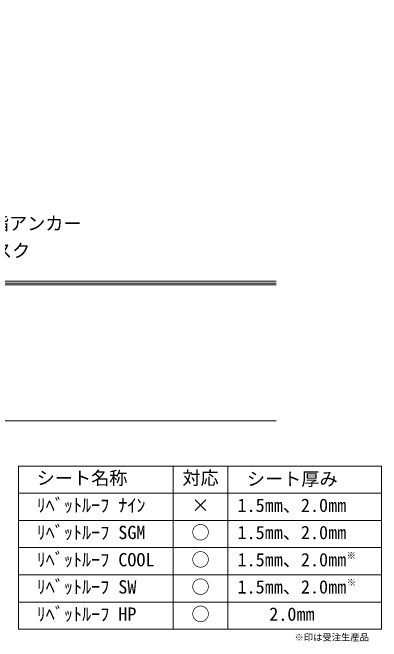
# Model space of a CAD drawing. Units: millimetres, scale not verified. Extents: x -704 to 717, y -504 to 387.
# Drawn here: x 311 to 717, y -504 to 189 of the extents above; entities that cross this region are included whole.
import ezdxf
from ezdxf.enums import TextEntityAlignment as Align

# ---------------------------------------------------------------- set-up
doc = ezdxf.new("R2010")
doc.units = ezdxf.units.MM
doc.header["$LTSCALE"] = 5
for name, color, linetype, lineweight in [('0-0', 7, 'Continuous', 9), ('1-0', 7, 'Continuous', 9), ('A-0', 7, 'Continuous', 9), ('E-0', 7, 'Continuous', 9)]:
    doc.layers.add(name, color=color, linetype=linetype, lineweight=lineweight)
doc.styles.add('ＭＳ ゴシック', font='')
doc.styles.get('ＭＳ ゴシック').set_extended_font_data('MS Gothic')

msp = doc.modelspace()

# ---------------------------------------------------------------- linework, layer by layer
at = {"layer": '0-0'}
msp.add_line((-397.481, -260.877), (601.399, -260.877), dxfattribs=at)
msp.add_lwpolyline([(-447.481, 189.123), (-447.481, -110.877), (601.399, -110.877)], dxfattribs=at)
at = {"layer": '1-0'}
for p, q in [((198.969, -110.877), (601.399, -110.877)), ((199.371, -109.377), (601.399, -109.377))]:
    msp.add_line(p, q, dxfattribs=at)
at = {"layer": 'A-0'}
for p, q in [((601.399, -109.377), (199.371, -109.377)), ((601.399, -106.877), (200.041, -106.877))]:
    msp.add_line(p, q, dxfattribs=at)
at = {"layer": 'E-0'}
for p, q in [((317.357, -310.793), (317.357, -490.793)), ((317.357, -310.793), (717.357, -310.793)), ((487.961, -310.793), (487.961, -490.793)), ((547.961, -490.793), (547.961, -310.793)), ((717.357, -310.793), (717.357, -490.793)), ((317.357, -340.793), (717.357, -340.793)), ((317.357, -370.793), (717.357, -370.793)), ((317.357, -400.793), (717.357, -400.793)), ((317.357, -430.793), (717.357, -430.793)), ((317.357, -460.793), (717.357, -460.793)), ((317.357, -490.793), (717.357, -490.793))]:
    msp.add_line(p, q, dxfattribs=at)

# ---------------------------------------------------------------- texts
at = {"layer": 'E-0', "style": 'ＭＳ ゴシック'}
for s, height, p in [('ＡＹ樹脂アンカー', 14.66, (226.852, -55.045)), ('ＩＨディスク', 14.66, (210.228, -85.045)), ('シート名称', 14.66, (337.357, -335.793)), ('対応', 14.66, (497.961, -335.793)), ('シート厚み', 14.66, (569.087, -336.73)), ('ﾘﾍﾞｯﾄﾙｰﾌ ﾅｲﾝ', 14.66, (337.357, -365.793)), ('×', 14.66, (507.961, -365.793)), ('1.5㎜、2.0㎜', 14.66, (558.732, -365.793)), ('ﾘﾍﾞｯﾄﾙｰﾌ SGM', 14.66, (337.357, -395.793)), ('○', 14.66, (507.961, -395.793)), ('1.5㎜、2.0㎜', 14.66, (558.732, -395.793)), ('ﾘﾍﾞｯﾄﾙｰﾌ COOL', 14.66, (337.357, -425.793)), ('○', 14.66, (507.961, -425.793)), ('1.5㎜、2.0㎜', 14.66, (558.732, -425.793)), ('※', 7.331, (678.935, -415.409)), ('ﾘﾍﾞｯﾄﾙｰﾌ SW', 14.66, (337.357, -455.793)), ('○', 14.66, (507.961, -455.793)), ('※', 7.331, (679.18, -445.049)), ('1.5㎜、2.0㎜', 14.66, (558.732, -455.793)), ('ﾘﾍﾞｯﾄﾙｰﾌ HP', 14.66, (337.357, -485.793)), ('○', 14.66, (507.961, -485.793)), ('2.0㎜', 14.66, (593.732, -485.793)), ('※印は受注生産品', 7.331, (621.561, -505.59))]:
    msp.add_text(s, height=height, dxfattribs=at).set_placement(p, align=Align.BOTTOM_LEFT)

doc.saveas('drawing.dxf')
